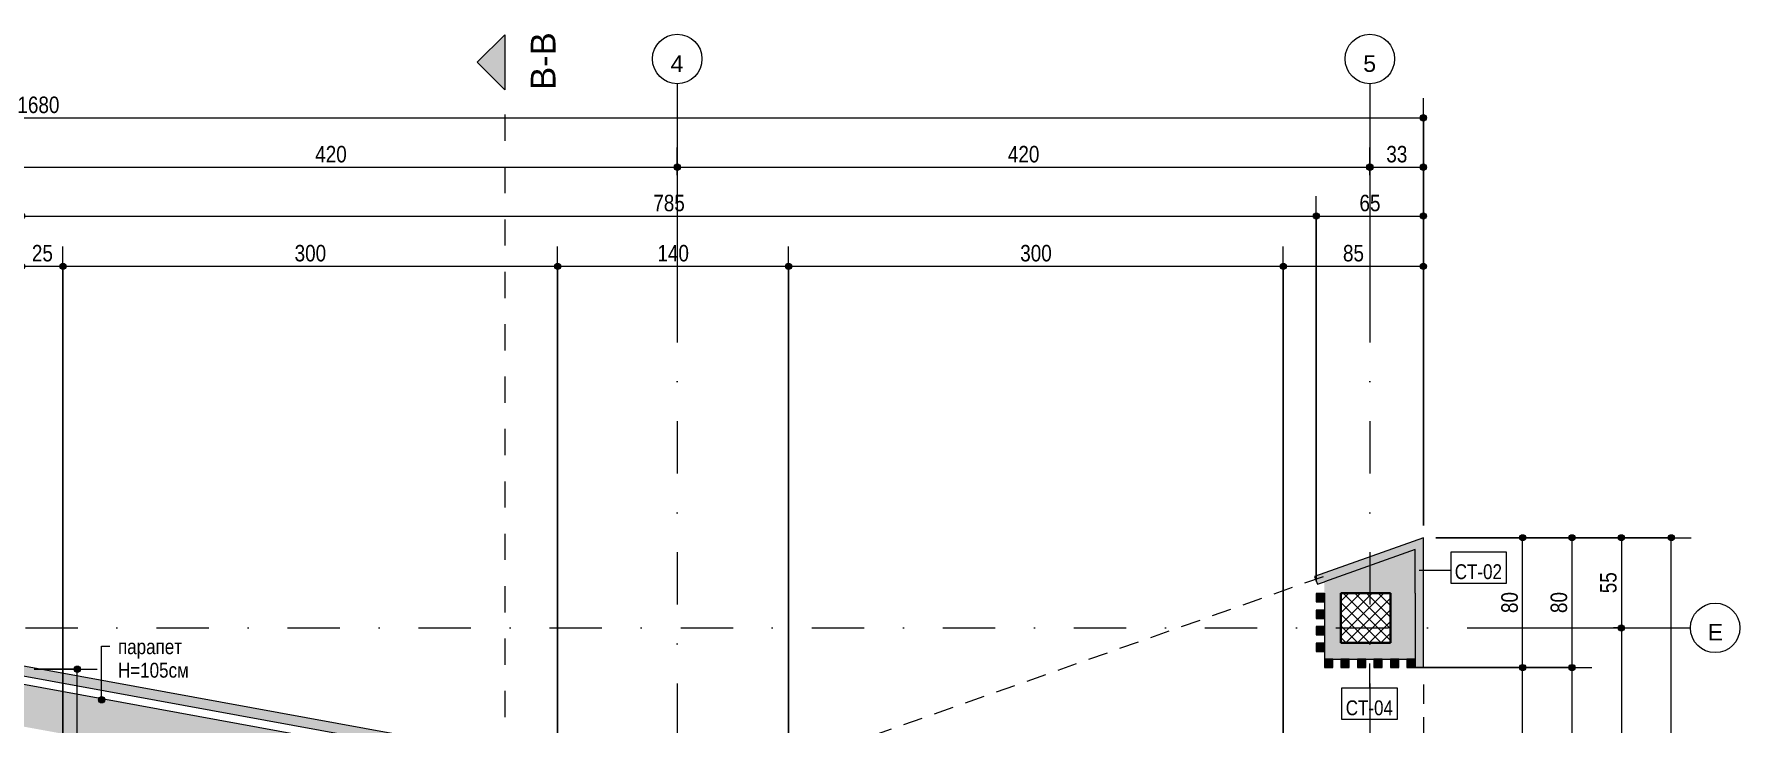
# Model space of a CAD drawing. Header units: centimetres. Extents: x -78 to 2009, y -1466 to 320.
# Drawn here: x 962 to 1996, y -102 to 316 of the extents above; entities that cross this region are included whole.
import ezdxf

# ---------------------------------------------------------------- set-up
doc = ezdxf.new("R2010")
doc.units = ezdxf.units.CM
for name, pattern in [('Dash', [31.75, 15.875, -15.875]), ('Dash dot', [79.375, 31.75, -23.8125, 0, -23.8125]), ('Overhead', [19.84375, 11.90625, -7.9375])]:
    doc.linetypes.add(name, pattern=pattern)
for name, color, linetype, lineweight in [('A-ANNO-DIMS', 7, 'Continuous', 9), ('A-ANNO-DIMS-50', 7, 'Continuous', 9), ('A-DETL-GENF', 7, 'Continuous', 9), ('A-DETL-MBND', 7, 'Continuous', 9), ('A-FLOR-HRAL', 7, 'Continuous', 9), ('A-FLOR-OVHD', 7, 'Overhead', 9), ('A-GLAZ-CWMG', 7, 'Continuous', 9), ('A-WALL', 7, 'Continuous', 9), ('A-WALL-FNSH', 7, 'Continuous', 9), ('A-WALL-IDEN', 7, 'Continuous', 9), ('A-WALL-PATT', 7, 'Continuous', 9), ('G-ANNO-SYMB', 7, 'Continuous', 9), ('G-ANNO-TEXT', 7, 'Continuous', 9), ('S-COLS', 7, 'Continuous', 9), ('S-GRID', 7, 'Continuous', 9), ('S-GRID-IDEN', 7, 'Continuous', 9)]:
    doc.layers.add(name, color=color, linetype=linetype, lineweight=lineweight)
doc.layers.add('A-DETL', color=7, linetype='Continuous', lineweight=9, true_color=0x008000)
doc.styles.add('Arial Narrow_3', font='ARIALN.TTF', dxfattribs={"height": 10})
doc.styles.add('Arial Narrow_4', font='ARIALN.TTF', dxfattribs={"height": 10})
doc.styles.add('Arial Narrow_5', font='ARIALN.TTF', dxfattribs={"height": 9})
doc.styles.add('Arial_1', font='arial.ttf', dxfattribs={"height": 10})
doc.styles.add('Arial_2', font='arial.ttf', dxfattribs={"height": 15})
doc.dimstyles.new('TEC_DIM', dxfattribs={"dimscale": 30.48, "dimtxt": 10.23431, "dimasz": 0.492126, "dimexe": 0.393701, "dimexo": 0.246063, "dimgap": 0, "dimtad": 1, "dimdec": 0, "dimzin": 0, "dimdsep": 46, "dimtxsty": 'Arial Narrow_3', "dimblk1": 'DOTSMALL', "dimblk2": 'DOTSMALL', "dimsah": 1, "dimcen": 0.09, "dimazin": 0, "dimtfac": 1, "dimtdec": 4, "dimtix": 1, "dimtmove": 0, "dimatfit": 3, "dimfxl": 0, "dimtvp": 1, "dimtolj": 1, "dimtzin": 0, "dimarcsym": 0})
doc.dimstyles.new('TEC_DIM_1', dxfattribs={"dimscale": 30.48, "dimtxt": 10.23431, "dimasz": 0.492126, "dimexe": 0.393701, "dimexo": 0.246063, "dimgap": 0, "dimtad": 1, "dimdec": 0, "dimzin": 0, "dimdsep": 46, "dimtxsty": 'Arial Narrow_4', "dimblk1": 'DOTSMALL', "dimblk2": 'DOTSMALL', "dimsah": 1, "dimcen": 0.09, "dimazin": 0, "dimtfac": 1, "dimtdec": 4, "dimtix": 1, "dimtmove": 0, "dimatfit": 3, "dimfxl": 0, "dimtvp": 1, "dimtolj": 1, "dimtzin": 0, "dimarcsym": 0})

# ---------------------------------------------------------------- blocks, each defined once
blk = doc.blocks.new('Rectangular Mullion - TEC_LAMEL-2421523-НИВО 1')
at = {"layer": 'A-GLAZ-CWMG', "true_color": 0xbfb3a4}
blk.add_hatch(color=253, dxfattribs=at).paths.add_polyline_path([(2.5, -2.5), (-2.5, -2.5), (-2.5, 2.5), (2.5, 2.5)])
at = {"layer": 'A-GLAZ-CWMG', "lineweight": 15}
for p, q in [((-2.5, 2.5), (2.5, 2.5)), ((-2.5, -2.5), (-2.5, 2.5)), ((2.5, 2.5), (2.5, -2.5)), ((2.5, -2.5), (-2.5, -2.5))]:
    blk.add_line(p, q, dxfattribs=at)
blk = doc.blocks.new('Rectangular Mullion - TEC_LAMEL-2421479-НИВО 1')
at = {"layer": 'A-GLAZ-CWMG', "true_color": 0xbfb3a4}
blk.add_hatch(color=253, dxfattribs=at).paths.add_polyline_path([(-2.5, -2.5), (-2.5, 2.5), (2.5, 2.5), (2.5, -2.5)])
at = {"layer": 'A-GLAZ-CWMG', "lineweight": 15}
for p, q in [((-2.5, 2.5), (2.5, 2.5)), ((-2.5, -2.5), (-2.5, 2.5)), ((2.5, 2.5), (2.5, -2.5)), ((2.5, -2.5), (-2.5, -2.5))]:
    blk.add_line(p, q, dxfattribs=at)
blk = doc.blocks.new('Rectangular Mullion - TEC_LAMEL-2421480-НИВО 1')
at = {"layer": 'A-GLAZ-CWMG', "true_color": 0xbfb3a4}
blk.add_hatch(color=253, dxfattribs=at).paths.add_polyline_path([(-2.5, -2.5), (-2.5, 2.5), (2.5, 2.5), (2.5, -2.5)])
at = {"layer": 'A-GLAZ-CWMG', "lineweight": 15}
for p, q in [((-2.5, 2.5), (2.5, 2.5)), ((-2.5, -2.5), (-2.5, 2.5)), ((2.5, 2.5), (2.5, -2.5)), ((2.5, -2.5), (-2.5, -2.5))]:
    blk.add_line(p, q, dxfattribs=at)
blk = doc.blocks.new('Rectangular Mullion - TEC_LAMEL-2421481-НИВО 1')
at = {"layer": 'A-GLAZ-CWMG', "true_color": 0xbfb3a4}
blk.add_hatch(color=253, dxfattribs=at).paths.add_polyline_path([(-2.5, -2.5), (-2.5, 2.5), (2.5, 2.5), (2.5, -2.5)])
at = {"layer": 'A-GLAZ-CWMG', "lineweight": 15}
for p, q in [((-2.5, 2.5), (2.5, 2.5)), ((-2.5, -2.5), (-2.5, 2.5)), ((2.5, 2.5), (2.5, -2.5)), ((2.5, -2.5), (-2.5, -2.5))]:
    blk.add_line(p, q, dxfattribs=at)
blk = doc.blocks.new('Rectangular Mullion - TEC_LAMEL-2421482-НИВО 1')
at = {"layer": 'A-GLAZ-CWMG', "true_color": 0xbfb3a4}
blk.add_hatch(color=253, dxfattribs=at).paths.add_polyline_path([(-2.5, -2.5), (-2.5, 2.5), (2.5, 2.5), (2.5, -2.5)])
at = {"layer": 'A-GLAZ-CWMG', "lineweight": 15}
for p, q in [((-2.5, 2.5), (2.5, 2.5)), ((-2.5, -2.5), (-2.5, 2.5)), ((2.5, 2.5), (2.5, -2.5)), ((2.5, -2.5), (-2.5, -2.5))]:
    blk.add_line(p, q, dxfattribs=at)
blk = doc.blocks.new('Rectangular Mullion - TEC_LAMEL-2421483-НИВО 1')
at = {"layer": 'A-GLAZ-CWMG', "true_color": 0xbfb3a4}
blk.add_hatch(color=253, dxfattribs=at).paths.add_polyline_path([(-2.5, -2.5), (-2.5, 2.5), (2.5, 2.5), (2.5, -2.5)])
at = {"layer": 'A-GLAZ-CWMG', "lineweight": 15}
for p, q in [((-2.5, 2.5), (2.5, 2.5)), ((-2.5, -2.5), (-2.5, 2.5)), ((2.5, 2.5), (2.5, -2.5)), ((2.5, -2.5), (-2.5, -2.5))]:
    blk.add_line(p, q, dxfattribs=at)
blk = doc.blocks.new('Rectangular Mullion - TEC_LAMEL-2421484-НИВО 1')
at = {"layer": 'A-GLAZ-CWMG', "true_color": 0xbfb3a4}
blk.add_hatch(color=253, dxfattribs=at).paths.add_polyline_path([(-2.5, -2.5), (-2.5, 2.5), (2.5, 2.5), (2.5, -2.5)])
at = {"layer": 'A-GLAZ-CWMG', "lineweight": 15}
for p, q in [((-2.5, 2.5), (2.5, 2.5)), ((-2.5, -2.5), (-2.5, 2.5)), ((2.5, 2.5), (2.5, -2.5)), ((2.5, -2.5), (-2.5, -2.5))]:
    blk.add_line(p, q, dxfattribs=at)
blk = doc.blocks.new('Railing - Railing-2498288-НИВО 1')
at = {"layer": 'A-FLOR-HRAL'}
for p, q in [((954.1, -78.2), (955, -73.3)), ((1365.1, -153.3), (954.1, -78.2)), ((1370.1, -149.1), (955, -73.3)), ((1365.1, -153.3), (1370.1, -149.1)), ((1365.1, -206.6), (1365.1, -153.3)), ((1370.1, -206.6), (1370.1, -149.1)), ((1370.1, -206.6), (1365.1, -206.6))]:
    blk.add_line(p, q, dxfattribs=at)
blk = doc.blocks.new('Grid - TEC_GRID_CIRCLE-145857-НИВО 1')
at = {"layer": 'S-GRID-IDEN'}
blk.add_circle((0, 0), 0.3, dxfattribs=at)
blk = doc.blocks.new('Section - TEC_SECTION-13048-НИВО 1')
at = {"layer": 'G-ANNO-SYMB'}
blk.add_hatch(color=256, dxfattribs=at).paths.add_polyline_path([(0, 0.334), (0.334, 0), (-0.334, 0)])
for p, q in [((0, 0.334), (-0.334, 0)), ((0.334, 0), (0, 0.334)), ((-0.334, 0), (0.334, 0))]:
    blk.add_line(p, q, dxfattribs=at)
blk = doc.blocks.new('DIMBLOCK4-НИВО 1')
at = {"layer": 'A-ANNO-DIMS-50', "transparency": 16777216}
h = blk.add_hatch(color=256, dxfattribs=at)
edge = h.paths.add_edge_path()
edge.add_arc((931.6, 235.1), 1.88, 0, 360)
h = blk.add_hatch(color=256, dxfattribs=at)
edge = h.paths.add_edge_path()
edge.add_arc((1351.6, 235.1), 1.88, 0, 360)
for p, q in [((931.6, 230.2), (931.6, 247.1)), ((1351.6, 230.2), (1351.6, 247.1)), ((931.6, 235.1), (1351.6, 235.1)), ((931.6, 235.1), (931.6, 230.2)), ((1351.6, 235.1), (1351.6, 230.2))]:
    blk.add_line(p, q, dxfattribs=at)
for centre in [(931.6, 235.1), (1351.6, 235.1)]:
    blk.add_circle(centre, 1.88, dxfattribs=at)
at = {"layer": 'A-ANNO-DIMS-50', "color": 0, "transparency": 16777216, "insert": (1132.1, 248), "char_height": 10, "width": 22.808, "attachment_point": 1, "line_spacing_factor": 0.974696, "style": 'Arial Narrow_3'}
blk.add_mtext('420', dxfattribs=at)
blk = doc.blocks.new('_DotSmall')
at = {"color": 0, "linetype": 'ByBlock', "const_width": 0.5}
blk.add_lwpolyline([(-0.0625, 0, 1), (0.0625, 0, 1)], format="xyb", close=True, dxfattribs=at)
blk = doc.blocks.new('DIMBLOCK5-НИВО 1')
at = {"layer": 'A-ANNO-DIMS-50', "transparency": 16777216}
h = blk.add_hatch(color=256, dxfattribs=at)
edge = h.paths.add_edge_path()
edge.add_arc((1351.6, 235.1), 1.88, 0, 360)
h = blk.add_hatch(color=256, dxfattribs=at)
edge = h.paths.add_edge_path()
edge.add_arc((1771.6, 235.1), 1.88, 0, 360)
for p, q in [((1351.6, 230.2), (1351.6, 247.1)), ((1771.6, 230.2), (1771.6, 247.1)), ((1351.6, 235.1), (1771.6, 235.1)), ((1351.6, 235.1), (1351.6, 230.2)), ((1771.6, 235.1), (1771.6, 230.2))]:
    blk.add_line(p, q, dxfattribs=at)
for centre in [(1351.6, 235.1), (1771.6, 235.1)]:
    blk.add_circle(centre, 1.88, dxfattribs=at)
at = {"layer": 'A-ANNO-DIMS-50', "color": 0, "transparency": 16777216, "insert": (1552.1, 248), "char_height": 10, "width": 22.808, "attachment_point": 1, "line_spacing_factor": 0.974696, "style": 'Arial Narrow_3'}
blk.add_mtext('420', dxfattribs=at)
blk = doc.blocks.new('DIMBLOCK6-НИВО 1')
at = {"layer": 'A-ANNO-DIMS-50', "transparency": 16777216}
h = blk.add_hatch(color=256, dxfattribs=at)
edge = h.paths.add_edge_path()
edge.add_arc((1771.6, 235.1), 1.88, 0, 360)
h = blk.add_hatch(color=256, dxfattribs=at)
edge = h.paths.add_edge_path()
edge.add_arc((1804.1, 235.1), 1.88, 0, 360)
for p, q in [((1771.6, 230.2), (1771.6, 247.1)), ((1804.1, 18), (1804.1, 247.1)), ((1771.6, 235.1), (1804.1, 235.1)), ((1771.6, 235.1), (1771.6, 230.2)), ((1804.1, 235.1), (1804.1, 18))]:
    blk.add_line(p, q, dxfattribs=at)
for centre in [(1771.6, 235.1), (1804.1, 235.1)]:
    blk.add_circle(centre, 1.88, dxfattribs=at)
at = {"layer": 'A-ANNO-DIMS-50', "color": 0, "transparency": 16777216, "insert": (1781.6, 248), "char_height": 10, "width": 15.205, "attachment_point": 1, "line_spacing_factor": 0.974696, "style": 'Arial Narrow_3'}
blk.add_mtext('33', dxfattribs=at)
blk = doc.blocks.new('DIMBLOCK7-НИВО 1')
at = {"layer": 'A-ANNO-DIMS-50', "transparency": 16777216}
h = blk.add_hatch(color=256, dxfattribs=at)
edge = h.paths.add_edge_path()
edge.add_arc((124.1, 265), 1.88, 0, 360)
h = blk.add_hatch(color=256, dxfattribs=at)
edge = h.paths.add_edge_path()
edge.add_arc((1804.1, 265), 1.88, 0, 360)
for p, q in [((124.1, -409.1), (124.1, 277)), ((1804.1, 18), (1804.1, 277)), ((124.1, 265), (1804.1, 265)), ((124.1, 265), (124.1, -409.1)), ((1804.1, 265), (1804.1, 18))]:
    blk.add_line(p, q, dxfattribs=at)
for centre in [(124.1, 265), (1804.1, 265)]:
    blk.add_circle(centre, 1.88, dxfattribs=at)
at = {"layer": 'A-ANNO-DIMS-50', "color": 0, "transparency": 16777216, "insert": (951.5, 277.9), "char_height": 10, "width": 30.411, "attachment_point": 1, "line_spacing_factor": 0.974696, "style": 'Arial Narrow_3'}
blk.add_mtext('1680', dxfattribs=at)
blk = doc.blocks.new('DIMBLOCK14-НИВО 1')
at = {"layer": 'A-ANNO-DIMS-50', "transparency": 16777216}
h = blk.add_hatch(color=256, dxfattribs=at)
edge = h.paths.add_edge_path()
edge.add_arc((954.1, 205.5), 1.88, 0, 360)
h = blk.add_hatch(color=256, dxfattribs=at)
edge = h.paths.add_edge_path()
edge.add_arc((1739.1, 205.5), 1.88, 0, 360)
for p, q in [((954.1, -61.6), (954.1, 217.5)), ((1739.1, -15.8), (1739.1, 217.5)), ((954.1, 205.5), (1739.1, 205.5)), ((954.1, 205.5), (954.1, -61.6)), ((1739.1, 205.5), (1739.1, -15.8))]:
    blk.add_line(p, q, dxfattribs=at)
for centre in [(954.1, 205.5), (1739.1, 205.5)]:
    blk.add_circle(centre, 1.88, dxfattribs=at)
at = {"layer": 'A-ANNO-DIMS-50', "color": 0, "transparency": 16777216, "insert": (1337.1, 218.4), "char_height": 10, "width": 22.808, "attachment_point": 1, "line_spacing_factor": 0.974696, "style": 'Arial Narrow_3'}
blk.add_mtext('785', dxfattribs=at)
blk = doc.blocks.new('DIMBLOCK15-НИВО 1')
at = {"layer": 'A-ANNO-DIMS-50', "transparency": 16777216}
h = blk.add_hatch(color=256, dxfattribs=at)
edge = h.paths.add_edge_path()
edge.add_arc((1739.1, 205.5), 1.88, 0, 360)
h = blk.add_hatch(color=256, dxfattribs=at)
edge = h.paths.add_edge_path()
edge.add_arc((1804.1, 205.5), 1.88, 0, 360)
for p, q in [((1739.1, -15.8), (1739.1, 217.5)), ((1804.1, 18), (1804.1, 217.5)), ((1739.1, 205.5), (1804.1, 205.5)), ((1739.1, 205.5), (1739.1, -15.8)), ((1804.1, 205.5), (1804.1, 18))]:
    blk.add_line(p, q, dxfattribs=at)
for centre in [(1739.1, 205.5), (1804.1, 205.5)]:
    blk.add_circle(centre, 1.88, dxfattribs=at)
at = {"layer": 'A-ANNO-DIMS-50', "color": 0, "transparency": 16777216, "insert": (1765.3, 218.4), "char_height": 10, "width": 15.205, "attachment_point": 1, "line_spacing_factor": 0.974696, "style": 'Arial Narrow_3'}
blk.add_mtext('65', dxfattribs=at)
blk = doc.blocks.new('DIMBLOCK21-НИВО 1')
at = {"layer": 'A-ANNO-DIMS-50', "transparency": 16777216}
h = blk.add_hatch(color=256, dxfattribs=at)
edge = h.paths.add_edge_path()
edge.add_arc((954.1, 175.1), 1.88, 0, 360)
h = blk.add_hatch(color=256, dxfattribs=at)
edge = h.paths.add_edge_path()
edge.add_arc((979.1, 175.1), 1.88, 0, 360)
for p, q in [((954.1, -61.6), (954.1, 187.1)), ((979.1, -199.1), (979.1, 187.1)), ((954.1, 175.1), (979.1, 175.1)), ((954.1, 175.1), (954.1, -61.6)), ((979.1, 175.1), (979.1, -199.1))]:
    blk.add_line(p, q, dxfattribs=at)
for centre in [(954.1, 175.1), (979.1, 175.1)]:
    blk.add_circle(centre, 1.88, dxfattribs=at)
at = {"layer": 'A-ANNO-DIMS-50', "color": 0, "transparency": 16777216, "insert": (960.3, 188), "char_height": 10, "width": 15.205, "attachment_point": 1, "line_spacing_factor": 0.974696, "style": 'Arial Narrow_3'}
blk.add_mtext('25', dxfattribs=at)
blk = doc.blocks.new('DIMBLOCK22-НИВО 1')
at = {"layer": 'A-ANNO-DIMS-50', "transparency": 16777216}
h = blk.add_hatch(color=256, dxfattribs=at)
edge = h.paths.add_edge_path()
edge.add_arc((979.1, 175.1), 1.88, 0, 360)
h = blk.add_hatch(color=256, dxfattribs=at)
edge = h.paths.add_edge_path()
edge.add_arc((1279.1, 175.1), 1.88, 0, 360)
for p, q in [((979.1, -199.1), (979.1, 187.1)), ((1279.1, -199.1), (1279.1, 187.1)), ((979.1, 175.1), (1279.1, 175.1)), ((979.1, 175.1), (979.1, -199.1)), ((1279.1, 175.1), (1279.1, -199.1))]:
    blk.add_line(p, q, dxfattribs=at)
for centre in [(979.1, 175.1), (1279.1, 175.1)]:
    blk.add_circle(centre, 1.88, dxfattribs=at)
at = {"layer": 'A-ANNO-DIMS-50', "color": 0, "transparency": 16777216, "insert": (1119.6, 188), "char_height": 10, "width": 22.808, "attachment_point": 1, "line_spacing_factor": 0.974696, "style": 'Arial Narrow_3'}
blk.add_mtext('300', dxfattribs=at)
blk = doc.blocks.new('DIMBLOCK23-НИВО 1')
at = {"layer": 'A-ANNO-DIMS-50', "transparency": 16777216}
h = blk.add_hatch(color=256, dxfattribs=at)
edge = h.paths.add_edge_path()
edge.add_arc((1279.1, 175.1), 1.88, 0, 360)
h = blk.add_hatch(color=256, dxfattribs=at)
edge = h.paths.add_edge_path()
edge.add_arc((1419.1, 175.1), 1.88, 0, 360)
for p, q in [((1279.1, -199.1), (1279.1, 187.1)), ((1419.1, -199.1), (1419.1, 187.1)), ((1279.1, 175.1), (1419.1, 175.1)), ((1279.1, 175.1), (1279.1, -199.1)), ((1419.1, 175.1), (1419.1, -199.1))]:
    blk.add_line(p, q, dxfattribs=at)
for centre in [(1279.1, 175.1), (1419.1, 175.1)]:
    blk.add_circle(centre, 1.88, dxfattribs=at)
at = {"layer": 'A-ANNO-DIMS-50', "color": 0, "transparency": 16777216, "insert": (1339.6, 188), "char_height": 10, "width": 22.808, "attachment_point": 1, "line_spacing_factor": 0.974696, "style": 'Arial Narrow_3'}
blk.add_mtext('140', dxfattribs=at)
blk = doc.blocks.new('DIMBLOCK24-НИВО 1')
at = {"layer": 'A-ANNO-DIMS-50', "transparency": 16777216}
h = blk.add_hatch(color=256, dxfattribs=at)
edge = h.paths.add_edge_path()
edge.add_arc((1419.1, 175.1), 1.88, 0, 360)
h = blk.add_hatch(color=256, dxfattribs=at)
edge = h.paths.add_edge_path()
edge.add_arc((1719.1, 175.1), 1.88, 0, 360)
for p, q in [((1419.1, -199.1), (1419.1, 187.1)), ((1719.1, -199.1), (1719.1, 187.1)), ((1419.1, 175.1), (1719.1, 175.1)), ((1419.1, 175.1), (1419.1, -199.1)), ((1719.1, 175.1), (1719.1, -199.1))]:
    blk.add_line(p, q, dxfattribs=at)
for centre in [(1419.1, 175.1), (1719.1, 175.1)]:
    blk.add_circle(centre, 1.88, dxfattribs=at)
at = {"layer": 'A-ANNO-DIMS-50', "color": 0, "transparency": 16777216, "insert": (1559.6, 188), "char_height": 10, "width": 22.808, "attachment_point": 1, "line_spacing_factor": 0.974696, "style": 'Arial Narrow_3'}
blk.add_mtext('300', dxfattribs=at)
blk = doc.blocks.new('DIMBLOCK25-НИВО 1')
at = {"layer": 'A-ANNO-DIMS-50', "transparency": 16777216}
h = blk.add_hatch(color=256, dxfattribs=at)
edge = h.paths.add_edge_path()
edge.add_arc((1719.1, 175.1), 1.88, 0, 360)
h = blk.add_hatch(color=256, dxfattribs=at)
edge = h.paths.add_edge_path()
edge.add_arc((1804.1, 175.1), 1.88, 0, 360)
for p, q in [((1719.1, -199.1), (1719.1, 187.1)), ((1804.1, 18), (1804.1, 187.1)), ((1719.1, 175.1), (1804.1, 175.1)), ((1719.1, 175.1), (1719.1, -199.1)), ((1804.1, 175.1), (1804.1, 18))]:
    blk.add_line(p, q, dxfattribs=at)
for centre in [(1719.1, 175.1), (1804.1, 175.1)]:
    blk.add_circle(centre, 1.88, dxfattribs=at)
at = {"layer": 'A-ANNO-DIMS-50', "color": 0, "transparency": 16777216, "insert": (1755.3, 188), "char_height": 10, "width": 15.205, "attachment_point": 1, "line_spacing_factor": 0.974696, "style": 'Arial Narrow_3'}
blk.add_mtext('85', dxfattribs=at)
blk = doc.blocks.new('DIMBLOCK26-НИВО 1')
at = {"layer": 'A-ANNO-DIMS-50', "transparency": 16777216}
h = blk.add_hatch(color=256, dxfattribs=at)
edge = h.paths.add_edge_path()
edge.add_arc((1924.1, 10.5), 1.87, 0, 360)
h = blk.add_hatch(color=256, dxfattribs=at)
edge = h.paths.add_edge_path()
edge.add_arc((1924.1, -44.1), 1.87, 0, 360)
for p, q in [((1811.6, 10.5), (1936.1, 10.5)), ((1924.1, 10.5), (1811.6, 10.5)), ((1924.1, 10.5), (1924.1, -44.1)), ((1919.3, -44.1), (1936.1, -44.1)), ((1924.1, -44.1), (1919.3, -44.1))]:
    blk.add_line(p, q, dxfattribs=at)
for centre in [(1924.1, 10.5), (1924.1, -44.1)]:
    blk.add_circle(centre, 1.87, dxfattribs=at)
at = {"layer": 'A-ANNO-DIMS-50', "color": 0, "transparency": 16777216, "insert": (1911.2, -23.1), "char_height": 10, "width": 15.205, "attachment_point": 1, "rotation": 90, "line_spacing_factor": 0.974696, "style": 'Arial Narrow_3'}
blk.add_mtext('55', dxfattribs=at)
blk = doc.blocks.new('DIMBLOCK27-НИВО 1')
at = {"layer": 'A-ANNO-DIMS-50', "transparency": 16777216}
h = blk.add_hatch(color=256, dxfattribs=at)
edge = h.paths.add_edge_path()
edge.add_arc((1924.1, -44.1), 1.87, 0, 360)
h = blk.add_hatch(color=256, dxfattribs=at)
edge = h.paths.add_edge_path()
edge.add_arc((1924.1, -234.1), 1.88, 0, 360)
for p, q in [((1919.3, -44.1), (1936.1, -44.1)), ((1924.1, -44.1), (1919.3, -44.1)), ((1924.1, -44.1), (1924.1, -234.1)), ((1919.3, -234.1), (1936.1, -234.1)), ((1924.1, -234.1), (1919.3, -234.1))]:
    blk.add_line(p, q, dxfattribs=at)
for centre, radius in [((1924.1, -44.1), 1.87), ((1924.1, -234.1), 1.88)]:
    blk.add_circle(centre, radius, dxfattribs=at)
at = {"layer": 'A-ANNO-DIMS-50', "color": 0, "transparency": 16777216, "insert": (1911.2, -148.6), "char_height": 10, "width": 22.808, "attachment_point": 1, "rotation": 90, "line_spacing_factor": 0.974696, "style": 'Arial Narrow_3'}
blk.add_mtext('190', dxfattribs=at)
blk = doc.blocks.new('DIMBLOCK32-НИВО 1')
at = {"layer": 'A-ANNO-DIMS-50', "transparency": 16777216}
h = blk.add_hatch(color=256, dxfattribs=at)
edge = h.paths.add_edge_path()
edge.add_arc((1954.4, 10.5), 1.87, 0, 360)
h = blk.add_hatch(color=256, dxfattribs=at)
edge = h.paths.add_edge_path()
edge.add_arc((1954.4, -1256.6), 1.88, 0, 360)
for p, q in [((1811.6, 10.5), (1966.4, 10.5)), ((1954.4, 10.5), (1811.6, 10.5)), ((1954.4, -1256.6), (1954.4, 10.5)), ((1721.6, -1256.6), (1966.4, -1256.6)), ((1954.4, -1256.6), (1721.6, -1256.6))]:
    blk.add_line(p, q, dxfattribs=at)
for centre, radius in [((1954.4, 10.5), 1.87), ((1954.4, -1256.6), 1.88)]:
    blk.add_circle(centre, radius, dxfattribs=at)
at = {"layer": 'A-ANNO-DIMS-50', "color": 0, "transparency": 16777216, "insert": (1941.5, -635.7), "char_height": 10, "width": 30.411, "attachment_point": 1, "rotation": 90, "line_spacing_factor": 0.974696, "style": 'Arial Narrow_3'}
blk.add_mtext('1267', dxfattribs=at)
blk = doc.blocks.new('DIMBLOCK35-НИВО 1')
at = {"layer": 'A-ANNO-DIMS-50', "transparency": 16777216}
h = blk.add_hatch(color=256, dxfattribs=at)
edge = h.paths.add_edge_path()
edge.add_arc((1894.2, -68.1), 1.87, 0, 360)
h = blk.add_hatch(color=256, dxfattribs=at)
edge = h.paths.add_edge_path()
edge.add_arc((1894.2, -206.6), 1.87, 0, 360)
for p, q in [((1796.6, -68.1), (1906.2, -68.1)), ((1894.2, -68.1), (1796.6, -68.1)), ((1894.2, -206.6), (1894.2, -68.1)), ((1801.6, -206.6), (1906.2, -206.6)), ((1894.2, -206.6), (1801.6, -206.6))]:
    blk.add_line(p, q, dxfattribs=at)
for centre in [(1894.2, -68.1), (1894.2, -206.6)]:
    blk.add_circle(centre, 1.87, dxfattribs=at)
at = {"layer": 'A-ANNO-DIMS-50', "color": 0, "transparency": 16777216, "insert": (1881.2, -146.8), "char_height": 10, "width": 22.808, "attachment_point": 1, "rotation": 90, "line_spacing_factor": 0.974696, "style": 'Arial Narrow_3'}
blk.add_mtext('139', dxfattribs=at)
blk = doc.blocks.new('DIMBLOCK36-НИВО 1')
at = {"layer": 'A-ANNO-DIMS-50', "transparency": 16777216}
h = blk.add_hatch(color=256, dxfattribs=at)
edge = h.paths.add_edge_path()
edge.add_arc((1894.2, 10.5), 1.87, 0, 360)
h = blk.add_hatch(color=256, dxfattribs=at)
edge = h.paths.add_edge_path()
edge.add_arc((1894.2, -68.1), 1.87, 0, 360)
for p, q in [((1811.6, 10.5), (1906.2, 10.5)), ((1894.2, 10.5), (1811.6, 10.5)), ((1894.2, -68.1), (1894.2, 10.5)), ((1796.6, -68.1), (1906.2, -68.1)), ((1894.2, -68.1), (1796.6, -68.1))]:
    blk.add_line(p, q, dxfattribs=at)
for centre in [(1894.2, 10.5), (1894.2, -68.1)]:
    blk.add_circle(centre, 1.87, dxfattribs=at)
at = {"layer": 'A-ANNO-DIMS-50', "color": 0, "transparency": 16777216, "insert": (1881.2, -35.1), "char_height": 10, "width": 15.205, "attachment_point": 1, "rotation": 90, "line_spacing_factor": 0.974696, "style": 'Arial Narrow_4'}
blk.add_mtext('\u200e80', dxfattribs=at)
blk = doc.blocks.new('DIMBLOCK44-НИВО 1')
at = {"layer": 'A-ANNO-DIMS-50', "transparency": 16777216}
h = blk.add_hatch(color=256, dxfattribs=at)
edge = h.paths.add_edge_path()
edge.add_arc((1864.2, -68.1), 1.87, 0, 360)
h = blk.add_hatch(color=256, dxfattribs=at)
edge = h.paths.add_edge_path()
edge.add_arc((1864.2, -206.6), 1.88, 0, 360)
for p, q in [((1811.6, -68.1), (1876.2, -68.1)), ((1864.2, -68.1), (1811.6, -68.1)), ((1864.2, -206.6), (1864.2, -68.1)), ((1801.6, -206.6), (1876.2, -206.6)), ((1864.2, -206.6), (1801.6, -206.6))]:
    blk.add_line(p, q, dxfattribs=at)
for centre, radius in [((1864.2, -68.1), 1.87), ((1864.2, -206.6), 1.88)]:
    blk.add_circle(centre, radius, dxfattribs=at)
at = {"layer": 'A-ANNO-DIMS-50', "color": 0, "transparency": 16777216, "insert": (1851.3, -146.8), "char_height": 10, "width": 22.808, "attachment_point": 1, "rotation": 90, "line_spacing_factor": 0.974696, "style": 'Arial Narrow_3'}
blk.add_mtext('139', dxfattribs=at)
blk = doc.blocks.new('DIMBLOCK45-НИВО 1')
at = {"layer": 'A-ANNO-DIMS-50', "transparency": 16777216}
h = blk.add_hatch(color=256, dxfattribs=at)
edge = h.paths.add_edge_path()
edge.add_arc((1864.2, 10.5), 1.87, 0, 360)
h = blk.add_hatch(color=256, dxfattribs=at)
edge = h.paths.add_edge_path()
edge.add_arc((1864.2, -68.1), 1.87, 0, 360)
for p, q in [((1811.6, 10.5), (1876.2, 10.5)), ((1864.2, 10.5), (1811.6, 10.5)), ((1864.2, -68.1), (1864.2, 10.5)), ((1811.6, -68.1), (1876.2, -68.1)), ((1864.2, -68.1), (1811.6, -68.1))]:
    blk.add_line(p, q, dxfattribs=at)
for centre in [(1864.2, 10.5), (1864.2, -68.1)]:
    blk.add_circle(centre, 1.87, dxfattribs=at)
at = {"layer": 'A-ANNO-DIMS-50', "color": 0, "transparency": 16777216, "insert": (1851.3, -35.1), "char_height": 10, "width": 15.205, "attachment_point": 1, "rotation": 90, "line_spacing_factor": 0.974696, "style": 'Arial Narrow_4'}
blk.add_mtext('\u200e80', dxfattribs=at)
blk = doc.blocks.new('DIMBLOCK177-НИВО 1')
at = {"layer": 'A-ANNO-DIMS-50', "transparency": 16777216}
h = blk.add_hatch(color=256, dxfattribs=at)
edge = h.paths.add_edge_path()
edge.add_arc((987.8, -69.1), 1.87, 0, 360)
h = blk.add_hatch(color=256, dxfattribs=at)
edge = h.paths.add_edge_path()
edge.add_arc((987.8, -206.6), 1.88, 0, 360)
for p, q in [((961.6, -69.1), (999.8, -69.1)), ((987.8, -69.1), (961.6, -69.1)), ((987.8, -206.6), (987.8, -69.1)), ((992.6, -206.6), (975.8, -206.6)), ((987.8, -206.6), (992.6, -206.6))]:
    blk.add_line(p, q, dxfattribs=at)
for centre, radius in [((987.8, -69.1), 1.87), ((987.8, -206.6), 1.88)]:
    blk.add_circle(centre, radius, dxfattribs=at)
at = {"layer": 'A-ANNO-DIMS-50', "color": 0, "transparency": 16777216, "insert": (974.9, -147.3), "char_height": 10, "width": 22.808, "attachment_point": 1, "rotation": 90, "line_spacing_factor": 0.974696, "style": 'Arial Narrow_3'}
blk.add_mtext('137', dxfattribs=at)

msp = doc.modelspace()

# ---------------------------------------------------------------- hatches: boundary and pattern name
at = {"layer": 'A-DETL-GENF', "true_color": 0xffff80}
msp.add_hatch(color=51, dxfattribs=at).paths.add_polyline_path([(1799.1, -23.1), (1799.1, 3.4), (1744.1, -16.1), (1744.1, -23.1), (1784.1, -23.1)])
at = {"layer": 'A-WALL-PATT', "true_color": 0xc0c0c0}
for points in [[(1799.1, -68.1), (1804.1, -68.1), (1804.1, 10.5), (1799.1, 8.7), (1799.1, -23.1)], [(1739.8, -17.6), (1799.1, 3.4), (1799.1, 8.7), (1738.1, -12.9), (1739.2, -16.1)]]:
    msp.add_hatch(color=9, dxfattribs=at).paths.add_polyline_path(points)
at = {"layer": 'A-WALL-PATT', "true_color": 0xffff80}
msp.add_hatch(color=51, dxfattribs=at).paths.add_polyline_path([(1744.1, -63.1), (1784.1, -63.1), (1784.1, -53.1), (1754.1, -53.1), (1754.1, -23.1), (1744.1, -23.1), (1744.1, -29)])
at = {"layer": 'A-WALL-PATT', "lineweight": 5, "true_color": 0xffff80}
msp.add_hatch(color=51, dxfattribs=at).paths.add_polyline_path([(1799.1, -63.1), (1799.1, -23.1), (1784.1, -23.1), (1784.1, -63.1)])
at = {"layer": 'A-WALL-PATT', "lineweight": 5, "true_color": 0xebebeb}
h = msp.add_hatch(color=7, dxfattribs=at)
h.paths.add_polyline_path([(954.1, -78.2), (955, -73.3), (1370.1, -149.1), (1370.1, -154.2), (1381.1, -145), (954.1, -67), (953.7, -69), (954.1, -69.1), (954.1, -77.4)])
h.paths.add_polyline_path([(1345.1, -175), (1365.1, -158.3), (1365.1, -153.3), (954.1, -78.2), (954.1, -103.7), (1340.1, -174.1)])
at = {"layer": 'G-ANNO-TEXT'}
h = msp.add_hatch(color=256, dxfattribs=at)
edge = h.paths.add_edge_path()
edge.add_arc((1002.6, -87.7), 1.88, 0, 360)
at = {"layer": 'S-COLS'}
h = msp.add_hatch(dxfattribs=at)
h.set_pattern_fill('FP1_11', color=256, style=0, pattern_type=2)
h.set_pattern_definition([(45, (0, 0), (-3.535534, 3.535534), []), (135, (0, 0), (-3.535534, -3.535534), [])])
h.paths.add_polyline_path([(1754.1, -53.1), (1784.1, -53.1), (1784.1, -23.1), (1754.1, -23.1)])

# ---------------------------------------------------------------- linework, layer by layer
at = {"layer": 'A-DETL', "color": 7, "lineweight": 30}
for p, q in [((1754.1, -23.1), (1754.1, -53.1)), ((1754.1, -23.1), (1784.1, -23.1)), ((1784.1, -53.1), (1784.1, -23.1)), ((1754.1, -53.1), (1784.1, -53.1))]:
    msp.add_line(p, q, dxfattribs=at)
at = {"layer": 'A-DETL-MBND'}
for p, q in [((1799.1, 3.4), (1744.1, -16.1)), ((1799.1, -23.1), (1799.1, 3.4))]:
    msp.add_line(p, q, dxfattribs=at)
at = {"layer": 'A-FLOR-OVHD'}
for p, q in [((1743.3, -13.1), (1379.1, -141.6)), ((1804.1, -78.3), (1804.1, -209.1))]:
    msp.add_line(p, q, dxfattribs=at)
at = {"layer": 'A-WALL'}
for p, q in [((1744.1, -23.1), (1744.1, -63.1)), ((1754.1, -53.1), (1754.1, -23.1)), ((1784.1, -23.1), (1784.1, -53.1)), ((1784.1, -53.1), (1754.1, -53.1)), ((1381.1, -145), (954.1, -67)), ((1744.1, -63.1), (1799.1, -63.1))]:
    msp.add_line(p, q, dxfattribs=at)
at = {"layer": 'A-WALL-FNSH'}
for p, q in [((1804.1, 10.5), (1738.1, -12.9)), ((1804.1, -68.1), (1804.1, 10.5)), ((1738.1, -12.9), (1739.8, -17.6)), ((1739.8, -17.6), (1744.1, -16.1)), ((1799.1, -23.1), (1799.1, -68.1)), ((1799.1, -68.1), (1804.1, -68.1))]:
    msp.add_line(p, q, dxfattribs=at)
at = {"layer": 'A-WALL-IDEN'}
for p, q in [((1801.6, -9.1), (1820.9, -9.1)), ((1771.4, -65.6), (1771.4, -80.4))]:
    msp.add_line(p, q, dxfattribs=at)
at = {"layer": 'A-WALL-IDEN', "flags": 128}
for points in [[(1820.9, 2), (1854.3, 2), (1854.3, -17.2), (1820.9, -17.2)], [(1754.7, -80.4), (1788.2, -80.4), (1788.2, -99.6), (1754.7, -99.6)]]:
    msp.add_lwpolyline(points, close=True, dxfattribs=at)
at = {"layer": 'G-ANNO-SYMB', "linetype": 'Dash', "lineweight": 18}
msp.add_line((1247.1, 298.7), (1247.1, -1442.5), dxfattribs=at)
at = {"layer": 'G-ANNO-TEXT'}
for p, q in [((1002.6, -55.1), (1007.5, -55.1)), ((1002.6, -87.7), (1002.6, -55.1))]:
    msp.add_line(p, q, dxfattribs=at)
msp.add_circle((1002.6, -87.7), 1.88, dxfattribs=at)
at = {"layer": 'S-GRID', "color": 1, "lineweight": 18, "true_color": 0xff0000}
for p, q in [((1351.6, 285.7), (1351.6, 160.7)), ((1771.6, 285.7), (1771.6, 160.7)), ((1841, -44.1), (1966, -44.1))]:
    msp.add_line(p, q, dxfattribs=at)
at = {"layer": 'S-GRID', "color": 1, "linetype": 'Dash dot', "lineweight": 18, "true_color": 0xff0000}
for p, q in [((1351.6, 160.7), (1351.6, -1310.9)), ((1771.6, 160.7), (1771.6, -1310.9)), ((82.1, -44.1), (1841, -44.1))]:
    msp.add_line(p, q, dxfattribs=at)

# ---------------------------------------------------------------- block references
at = {"layer": 'A-FLOR-HRAL'}
msp.add_blockref('Railing - Railing-2498288-НИВО 1', (0, 0), dxfattribs=at)
at = {"layer": 'A-GLAZ-CWMG', "extrusion": (0, 0, -1), "rotation": 270.000000000009}
for p in [(-1741.6, -25.8), (-1741.6, -35.8), (-1741.6, -45.8), (-1741.6, -55.8)]:
    msp.add_blockref('Rectangular Mullion - TEC_LAMEL-2421523-НИВО 1', p, dxfattribs=at)
at = {"layer": 'A-GLAZ-CWMG', "extrusion": (0, 0, -1)}
for name, p in [('Rectangular Mullion - TEC_LAMEL-2421484-НИВО 1', (-1746.6, -65.6)), ('Rectangular Mullion - TEC_LAMEL-2421483-НИВО 1', (-1756.6, -65.6)), ('Rectangular Mullion - TEC_LAMEL-2421482-НИВО 1', (-1766.6, -65.6)), ('Rectangular Mullion - TEC_LAMEL-2421481-НИВО 1', (-1776.6, -65.6)), ('Rectangular Mullion - TEC_LAMEL-2421480-НИВО 1', (-1786.6, -65.6)), ('Rectangular Mullion - TEC_LAMEL-2421479-НИВО 1', (-1796.6, -65.6))]:
    msp.add_blockref(name, p, dxfattribs=at)
at = {"layer": 'G-ANNO-SYMB', "extrusion": (0, 0, -1), "xscale": 49.99999999999998, "yscale": 49.99999999999998, "zscale": 49.99999999999998, "rotation": 270.0000000000003}
msp.add_blockref('Section - TEC_SECTION-13048-НИВО 1', (-1247.1, 298.7), dxfattribs=at)
at = {"layer": 'S-GRID-IDEN', "xscale": 49.99999999999998, "yscale": 49.99999999999998, "zscale": 49.99999999999998}
for p, rotation in [((1351.6, 300.7), 180), ((1771.6, 300.7), 180), ((1981, -44.1), 269.9999999999994)]:
    msp.add_blockref('Grid - TEC_GRID_CIRCLE-145857-НИВО 1', p, dxfattribs=dict(at, rotation=rotation))

# ---------------------------------------------------------------- texts
at = {"layer": 'A-WALL-IDEN', "char_height": 9, "width": 28.45, "attachment_point": 5, "line_spacing_factor": 0.949189, "style": 'Arial Narrow_5'}
for s, insert in [('\\pt25.00002,50.00004,74.99997,99.99999,125.00001,150.00003,174.99996,199.99998,225,250.00002,275.00004,299.99997,324.99999,350.00001,375.00003,399.99996,424.99998,450,475.00002,500.00004,524.99997,549.99999,575.00001,600.00003,624.99996,649.99998,675,700.00002,725.00004,749.99997,774.99999,800.00001;{\\fArial Narrow|b0|i0|c204|p34;СТ}-02', (1837.4, -10.1)), ('\\pt25.00002,50.00004,74.99997,99.99999,125.00001,150.00003,174.99996,199.99998,225,250.00002,275.00004,299.99997,324.99999,350.00001,375.00003,399.99996,424.99998,450,475.00002,500.00004,524.99997,549.99999,575.00001,600.00003,624.99996,649.99998,675,700.00002,725.00004,749.99997,774.99999,800.00001;{\\fArial Narrow|b0|i0|c204|p34;СТ}-04', (1771.3, -92.6))]:
    msp.add_mtext(s, dxfattribs=dict(at, insert=insert))
at = {"layer": 'G-ANNO-SYMB', "insert": (1270.3, 299.4), "char_height": 15, "width": 35.7, "attachment_point": 5, "rotation": 90, "line_spacing_factor": 0.936439, "style": 'Arial_2'}
msp.add_mtext('\\pt60,120,180,240,300,360,420,480,540,600,660,720,780,840,900,960,1020,1080,1140,1200,1260,1320,1380,1440,1500,1560,1620,1680,1740,1800,1860,1920;{\\fArial|b0|i0|c204|p34;В}-{\\fArial|b0|i0|c204|p34;В}', dxfattribs=at)
at = {"layer": 'G-ANNO-TEXT', "insert": (1012.5, -51), "char_height": 9, "width": 47.95, "attachment_point": 1, "line_spacing_factor": 0.949189, "style": 'Arial Narrow_5'}
msp.add_mtext('\\pt5.00004,9.99999,15.00003,19.99998,25.00002,29.99997,35.00001,39.99996,45,50.00004,54.99999,60.00003,64.99998,70.00002,74.99997,80.00001,84.99996,90,95.00004,99.99999,105.00003,109.99998,115.00002,119.99997,125.00001,129.99996,135,140.00004,144.99999,150.00003,154.99998,160.00002;{\\fArial Narrow|b0|i0|c204|p34;парапет Н}=105{\\fArial Narrow|b0|i0|c204|p34;см}', dxfattribs=at)
at = {"layer": 'S-GRID-IDEN', "char_height": 10, "attachment_point": 5, "line_spacing_factor": 0.936439, "style": 'Arial_1'}
for s, insert, width in [('\\pt50,100,150,200,250,300,350,400,450,500,550,600,650,700,750,800,850,900,950,1000,1050,1100,1150,1200,1250,1300,1350,1400,1450,1500,1550,1600;4', (1351.5, 297.8), 8.25), ('\\pt50,100,150,200,250,300,350,400,450,500,550,600,650,700,750,800,850,900,950,1000,1050,1100,1150,1200,1250,1300,1350,1400,1450,1500,1550,1600;5', (1771.5, 297.8), 8.25), ('\\pt50,100,150,200,250,300,350,400,450,500,550,600,650,700,750,800,850,900,950,1000,1050,1100,1150,1200,1250,1300,1350,1400,1450,1500,1550,1600;{\\fArial|b0|i0|c204|p34;Е}', (1981.1, -46.7), 9.9)]:
    msp.add_mtext(s, dxfattribs=dict(at, insert=insert, width=width))

# ---------------------------------------------------------------- dimensions: what is measured, and where the dimension line sits
at = {"layer": 'A-ANNO-DIMS'}
for base, p1, p2, override, picture, middle in [((1804.1, 265), (124.1, -416.6), (1804.1, 10.5), {"dimpost": '<>', "dimfxl": 1733.431886}, 'DIMBLOCK7-НИВО 1', (964.1, 270.1)), ((1351.6, 235.1), (931.6, 237.7), (1351.6, 237.7), {"dimpost": '<>', "dimfxl": 420}, 'DIMBLOCK4-НИВО 1', (1141.6, 240.2)), ((1771.6, 235.1), (1351.6, 237.7), (1771.6, 237.7), {"dimpost": '<>', "dimfxl": 420}, 'DIMBLOCK5-НИВО 1', (1561.6, 240.2)), ((1804.1434579, 235.0726923), (1771.6434579, 237.7243427), (1804.1434579, 10.4801068), {"dimpost": '<>', "dimfxl": 229.556513}, 'DIMBLOCK6-НИВО 1', (1787.8934579, 240.1784222)), ((1739.1, 205.5), (954.1, -69.1), (1739.1, -23.3), {"dimpost": '<>', "dimfxl": 786.332583}, 'DIMBLOCK14-НИВО 1', (1346.6, 210.6)), ((1804.1, 205.5), (1739.1, -23.3), (1804.1, 10.5), {"dimpost": '<>', "dimfxl": 73.270596}, 'DIMBLOCK15-НИВО 1', (1771.6, 210.6)), ((1279.1, 175.1), (979.1, -206.6), (1279.1, -206.6), {"dimpost": '<>', "dimfxl": 300}, 'DIMBLOCK22-НИВО 1', (1129.1, 180.2)), ((1419.1, 175.1), (1279.1, -206.6), (1419.1, -206.6), {"dimpost": '<>', "dimfxl": 140}, 'DIMBLOCK23-НИВО 1', (1349.1, 180.2)), ((1719.1, 175.1), (1419.1, -206.6), (1719.1, -206.6), {"dimpost": '<>', "dimfxl": 300}, 'DIMBLOCK24-НИВО 1', (1569.1, 180.2))]:
    dim = msp.add_linear_dim(base=base, p1=p1, p2=p2, dimstyle='TEC_DIM', override=override, dxfattribs=at)
    dim.commit()
    dim.dimension.update_dxf_attribs({"geometry": picture, "text_midpoint": middle})
for base, p1, p2, angle, override, picture, middle in [((979.1, 175.1), (954.1, -69.1), (979.1, -206.6), 0, {"dimpost": '<>', "dimfxl": 139.744915}, 'DIMBLOCK21-НИВО 1', (966.6, 180.2)), ((1804.1, 175.1), (1719.1, -206.6), (1804.1, 10.5), 0, {"dimpost": '<>', "dimfxl": 233.1159}, 'DIMBLOCK25-НИВО 1', (1761.6, 180.2)), ((1954.4, 10.5), (1714.1, -1256.6), (1804.1, 10.5), 90, {"dimpost": '<>', "dimfxl": 1270.2592}, 'DIMBLOCK32-НИВО 1', (1949.3, -623.1)), ((1924.1, -44.1), (1804.1, 10.5), (1926.8, -44.1), 90, {"dimpost": '<>', "dimfxl": 134.240483}, 'DIMBLOCK26-НИВО 1', (1919.1, -16.8)), ((1924.1, -234.1), (1926.8, -44.1), (1926.8, -234.1), 90, {"dimpost": '<>', "dimfxl": 190}, 'DIMBLOCK27-НИВО 1', (1919, -139.1)), ((987.795, -69.0962), (985.1434, -206.5868), (954.1435, -69.0962), 90, {"dimpost": '<>', "dimfxl": 140.941965}, 'DIMBLOCK177-НИВО 1', (982.6893, -137.8415)), ((1894.1671262, -68.0867557), (1794.1434579, -206.5867557), (1789.1434579, -68.0867557), 90, {"dimpost": '<>', "dimfxl": 138.590223}, 'DIMBLOCK35-НИВО 1', (1889.0613963, -137.3367557)), ((1864.1921512, -68.0867557), (1794.1434579, -206.5867557), (1804.1434579, -68.0867557), 90, {"dimpost": '<>', "dimfxl": 138.860542}, 'DIMBLOCK44-НИВО 1', (1859.0864213, -137.3367557))]:
    dim = msp.add_linear_dim(base=base, p1=p1, p2=p2, angle=angle, dimstyle='TEC_DIM', override=override, dxfattribs=at)
    dim.commit()
    dim.dimension.update_dxf_attribs({"geometry": picture, "text_midpoint": middle})
for base, p1, override, picture, middle in [((1894.2, 10.5), (1789.1, -68.1), {"dimpost": '<>', "dimfxl": 79.985948}, 'DIMBLOCK36-НИВО 1', (1888.2, -28.8)), ((1864.2, 10.5), (1804.1, -68.1), {"dimpost": '<>', "dimfxl": 78.566863}, 'DIMBLOCK45-НИВО 1', (1858.2, -28.8))]:
    dim = msp.add_linear_dim(base=base, p1=p1, p2=(1804.1, 10.5), angle=90, text='\u200e80', dimstyle='TEC_DIM_1', override=override, dxfattribs=at)
    dim.commit()
    dim.dimension.update_dxf_attribs({"geometry": picture, "text_midpoint": middle})

doc.saveas('drawing.dxf')
